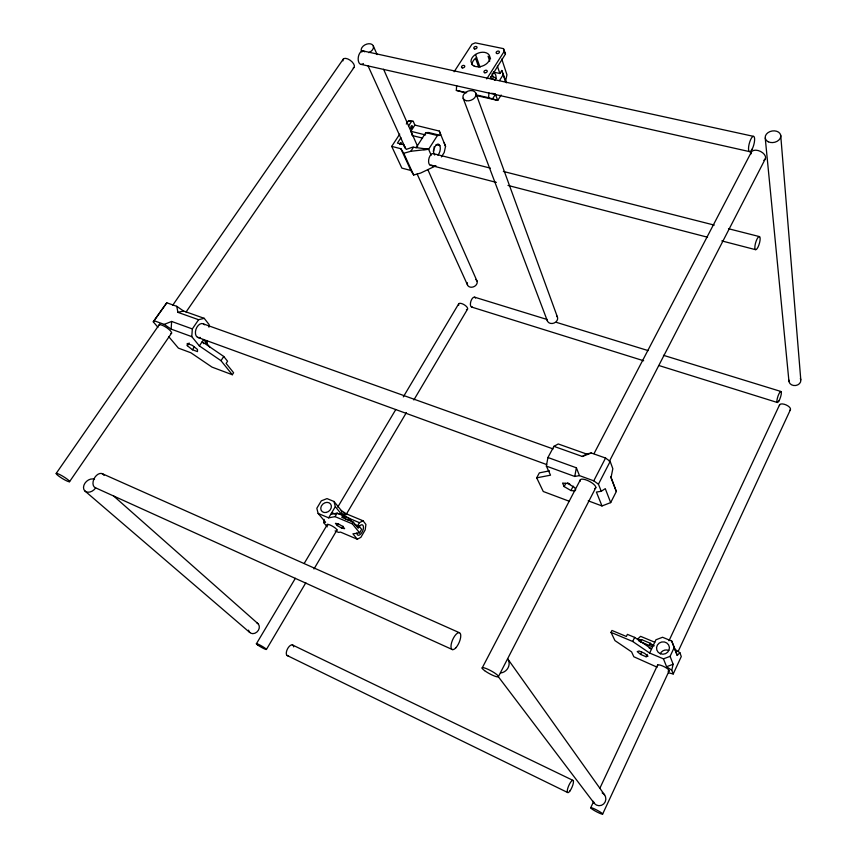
<?xml version="1.0" encoding="UTF-8"?>
<svg xmlns="http://www.w3.org/2000/svg" width="857" height="857" viewBox="0 0 857 857"><rect width="100%" height="100%" fill="white"/><g stroke="black" fill="none" stroke-linecap="round" stroke-linejoin="round"><path stroke-width="1.29" d="M207.18 344.171L207.223 340.636L205.412 343.346M465.297 92.781L456.342 90.392L456.631 85.561M191.775 336.64L171.143 329.109L171.636 321.45L192.332 328.938L191.775 336.64L199.349 345.907L220.988 360.668L232.311 374.734L233.607 372.752L226.13 363.411L227.566 361.236L223.773 356.48L202.177 341.718L203.752 343.657M501.141 95.02L497.767 100.419L488.608 97.698L488.951 92.824M208.947 327.181L209.151 324.632L204.212 318.333L183.58 311.016L176.767 306.324L166.783 302.789L153.274 321.814L157.945 327.299M327.288 526.862L323.7 522.641L324.075 519.353M568.866 501.109L543.263 491.5L536.696 477.842L550.526 475.174L546.359 466.101L547.934 457.509L553.922 446.347L558.239 443.969L586.531 454.006L591.287 452.999L605.556 458.045L610.173 461.42L612.83 468.715L611.073 477.349L616.333 491.5L610.687 502.62L601.989 505.951L588.234 500.831M546.359 466.101L574.736 476.46L576.397 467.804L547.934 457.509M668.406 672.766L673.216 673.977L671.749 670.238L673.141 664.25L670.088 656.344L674.266 647.399L671.727 641.057L662.557 637.265L655.926 639.783L649.649 653.045L663.447 658.851L670.088 656.344M602.642 814.075A6.749 0.814 28 0 0 594.062 808.719A6.749 0.814 28 0 0 593.333 809.929A6.749 0.814 28 0 0 602.642 814.075L669.178 670.785M678.198 651.352L790.422 409.689M673.216 673.977L681.283 656.548L679.88 652.691L674.738 649.156L671.727 641.057M590.719 807.744L593.547 801.691M599.793 788.386L657.63 664.978M668.974 640.779L779.559 404.858M649.22 645.61L650.324 643.264L641.668 639.654L638.583 640.672M646.049 656.73L648.01 656.173L644.56 653.302L639.151 651.02L637.222 651.609L640.672 654.459L646.049 656.73L647.153 654.405M640.672 654.459L641.775 652.134M640.554 641.989L641.668 639.654M649.649 653.045L632.691 641.475L634.651 637.394L627.388 634.362L626.36 636.483L611.952 630.452L611.009 632.38L614.951 640.597L631.598 651.888L633.837 656.762L657.126 667.185M498.463 676.505L595.84 487.601M609.316 461.462L765.494 158.502M610.687 502.62L605.288 488.661L601.239 491.275L598.443 484.205L610.173 461.42M598.443 484.205L593.762 480.831L605.556 458.045M482.127 668.064L580.425 479.684M594.03 453.61L751.064 152.664M575.7 489.872L574.693 487.537L567.848 483.53L562.578 483.069L564.152 486.572L570.923 490.547L573.226 486.144M564.152 486.572L565.877 483.273M536.696 477.842L539.364 472.86L549.444 470.857M323.7 522.641L325.596 522.267L318.118 513.418L316.833 508.265L321.3 500.842L327.01 498.603L334.016 501.495L341.268 510.493L346.228 513.793L363.057 520.788L365.918 524.43L365.189 529.915L360.883 537.318L357.315 539.224L352.913 533.836L359.608 532.84L361.643 529.358L359.276 526.391L354.669 524.463M357.123 526.627L359.447 522.663L363.057 520.788M359.276 526.391L358.215 528.212L353.405 522.213L341.804 517.36L342.886 515.539L337.133 513.129L330.706 514.414M359.608 532.84L352.409 523.906L353.405 522.213M341.836 528.201L344.6 528.662L342.789 526.455L338.194 523.798L335.441 523.359L337.262 525.555L341.836 528.201L343.004 526.219M348.135 520.488L349.302 518.496L341.964 514.243L337.551 513.579M337.262 525.555L338.44 523.573M266.409 649.467L305.82 582.771M313.973 568.973L337.069 529.883M345.907 514.939L406.379 412.613M413.856 399.962L467.536 309.131M318.118 513.418L328.66 517.853L335.055 516.621L337.133 513.129M328.66 517.853L335.323 506.658L334.016 501.495M256.414 643.746L295.365 578.304M304.246 563.37L327.47 524.334M337.722 507.119L395.795 409.517M403.315 396.887L458.656 303.892M493.439 72.084L499.856 73.498L501.774 70.467L506.401 82.829M499.47 80.59L503.52 74.163M489.99 78.501L505.48 54.034L503.445 48.635L475.303 42.85L471.982 44.221L454.124 71.774M441.398 156.938L444.215 152.482L445.544 146.365L444.205 142.883M492.593 98.801L495.4 94.356L495.175 93.724L491.35 93.327M486.722 78.908L504.473 50.938M399.737 134.11L391.713 146.386L400.894 148.732L403.743 153.285L410.824 151.271L428.618 149.3L437.424 135.524L440.166 135.363L440.669 134.57L439.33 131.067L414.874 125.09L413.235 121.33L408.489 120.708L406.304 124.061M416.031 147.843L425.811 132.653L428.575 132.514L440.166 135.363M422.576 138.116L412.774 135.674L410.846 131.292L414.874 125.09M400.937 137.698L397.402 143.108L403.54 144.662L406.272 149.386L412.774 147.104L428.618 149.3L431.167 155.213M408.703 125.786L411.521 121.448L413.235 121.33M410.824 151.271L413.438 147.265M220.988 360.668L223.773 356.48M192.418 349.742L197.496 351.616L197.474 349.452L192.332 345.36L187.222 343.475L187.297 345.682L192.418 349.742L194.239 347.042M199.349 345.907L203.655 339.533L209.911 347.299M187.297 345.682L189.129 342.982M192.332 328.938L198.599 319.715L204.212 318.333M69.524 481.72A7.874 1.093 31.5 0 0 60.419 474.907A7.874 1.093 31.5 0 0 58.662 476.042A7.874 1.093 31.5 0 0 69.524 481.72L171.657 332.998M186.033 312.066L353.984 67.489M56.208 473.396L159.766 323.925M172.718 305.242L343.293 59.058M153.274 321.814L166.783 302.789M674.738 649.156L677.244 655.423L679.88 652.691M553.922 446.347L582.353 456.481L586.531 454.006M346.228 513.793L342.575 515.614L341.268 510.493M433.256 165.958L435.752 165.851L420.637 173.06L413.685 175.01L410.878 170.479L400.894 148.732M154.271 320.786L164.201 324.396L171.636 321.45M582.353 456.481L591.287 452.999M663.447 658.851L666.596 666.714L673.141 664.25M433.235 166.494L435.752 165.851M176.767 306.324L177.913 312.344L183.58 311.016M574.736 476.46L579.461 475.624L593.762 480.831M601.239 491.275L596.408 492.068L601.989 505.951M423.54 149.557L428.618 149.3M570.923 490.547L574.876 490.922M362.897 50.906L753.303 136.317M361.354 64.425L749.864 151.7M456.342 90.392L466.669 92.727M475.699 94.773L488.608 97.698M476.288 95.556L497.767 100.419L495.4 94.356M408.489 120.708L411.521 121.448M425.811 132.653L437.424 135.524M410.846 131.292L425.586 134.945M436.181 144.683L439.866 145.615M490.408 168.143L433.481 153.66A6.031 3.074 -76.8 0 0 428.671 159.841A6.031 3.074 -76.8 0 0 431.917 165.047M503.348 171.443L714.245 225.102M728.482 228.723L759.527 236.618A6.835 1.907 -73.7 0 1 757.963 247.202A6.835 1.907 -73.7 0 1 755.006 245.573A6.835 1.907 -73.7 0 1 759.527 236.618M430.268 165.262L496.353 182.412M508.008 185.433L707.539 237.218M721.798 240.913L755.488 249.655M410.878 170.479L401.858 168.101L391.713 146.386M474.532 297.154L547.291 319.554M556.236 322.307L648.138 350.599M663.457 355.312L780.898 391.467M471.714 307.085L643.661 360.765M658.947 365.532L777.395 402.511M177.913 312.344L198.599 319.715M203.505 323.946L553.097 448.929M197.517 337.304L546.712 464.58M232.311 374.734L212 367.107L190.886 352.773L178.406 348.124L168.668 336.597M654.769 642.236L640.575 636.333L637.801 638.947L641.325 640.415M345.125 516.685L359.447 522.663M650.731 644.346L654.255 645.814M331.777 512.625L335.173 514.039M639.29 641.282L652.584 646.842M649.156 647.956L651.577 648.963L634.651 637.394M335.055 516.621L352.409 523.906M611.009 632.38L632.691 641.475M357.315 539.224L340.54 532.101L338.558 532.39L335.087 530.912M102.047 473.589L459.363 632.691M452.432 649.606L95.609 487.837A7.852 5.11 -61.5 0 1 94.923 477.263A7.852 5.11 -61.5 0 1 104.04 475.378M292.301 644.882L572.797 780.298M286.999 655.434L567.516 792.457M567.591 482.834L569.841 484.162M164.201 324.396L171.143 329.109M666.596 666.714L671.749 670.238M411.81 134.967L412.774 135.674M650.324 643.264L653.077 645.578M84.832 490.922L249.741 632.455M113.767 496.117L258.011 623.692M342.886 515.539L346.142 519.556M335.323 506.658L341.707 514.543M349.302 518.496L352.152 522.042M498.474 676.912L593.901 802.827M604.731 795.103L507.805 659.012A9.148 8.441 -43.3 0 1 508.115 667.753A9.148 8.441 -43.3 0 1 500.606 672.981M490.59 58.822L488.083 56.251L489.743 61.136M403.743 153.285L413.685 175.01M367.953 65.646L405.007 147.265M417.166 174.057L467.483 284.91M403.54 144.662L405.19 148.304M504.462 51.741L505.48 54.034M373.341 46.021L377.123 54.591M383.604 69.288L417.627 146.418M427.879 169.675L477.028 281.085M439.33 131.067L445.544 146.365M616.333 491.5L610.613 476.738M576.397 467.804L579.461 475.624M463.166 98.287L547.409 321.011M674.266 647.399L677.244 655.423M475.785 93.102L557.414 317.026M475.603 58.437L478.613 66.953M475.528 54.452L480.038 67.264M492.025 73.745L493.096 76.884M497.392 66.16L499.856 73.498M501.774 70.467L505.491 81.608L506.948 74.784L501.763 59.069M503.445 48.635L504.12 50.702M472.121 64.789L472.078 64.564A9.813 6.792 -21.8 0 1 476.61 57.526M765.247 138.17L788.965 381.461M780.706 135.235L800.781 379.672M602.16 792.864A6.749 6.535 -77.7 0 1 603.671 803.952A6.749 6.535 -77.7 0 1 593.13 801.263M95.62 487.965A7.659 5.635 -43.2 0 1 86.096 491.779A7.659 5.635 -43.2 0 1 84.972 483.166A7.659 5.635 -43.2 0 1 94.506 479.342M779.452 405.543A5.945 2.592 23.5 0 1 786.137 404.933A5.945 2.592 23.5 0 1 789.929 410.214M458.763 305.156A5.153 2.068 30.9 0 1 461.002 303.421A5.153 2.068 30.9 0 1 466.722 306.795A5.153 2.068 30.9 0 1 466.433 309.677M342.929 60.89A6.813 3.321 37.4 0 1 350.106 60.215A6.813 3.321 37.4 0 1 353.234 67.992M750.968 153.939A7.799 4.692 25 0 1 760.587 151.464A7.799 4.692 25 0 1 763.823 160.355M256.939 622.953A6.031 4.949 -47.9 0 1 256.886 632.059A6.031 4.949 -47.9 0 1 248.519 630.152M288.498 655.712A5.956 2.85 -63.2 0 1 286.388 652.123A5.956 2.85 -63.2 0 1 290.223 645.546A5.956 2.85 -63.2 0 1 293.651 646.874M556.825 316.051A5.388 4.349 -21 0 1 554.051 323.057A5.388 4.349 -21 0 1 547.162 319.897M434.167 154.164A6.031 3.074 -76.8 0 1 434.692 155.031M490.386 78.458A6.867 4.821 -21.7 0 1 494.5 79.915M490.922 76.669A9.266 6.502 -21.7 0 1 496.471 78.64M493.204 72.32A9.309 6.513 -21.7 0 1 494.96 80.119M437.895 155.171A6.17 3.128 -77 0 0 439.609 145.101A6.17 3.128 -77 0 0 434.07 148.904L433.738 150.489A6.17 3.128 -77 0 0 433.771 153.467M434.188 146.686A6.149 3.139 -77.1 0 1 434.081 148.229M433.76 149.793A6.149 3.139 -77.1 0 1 433.246 151.271M399.758 144.544A1.5 0.803 -77.4 0 1 400.797 142.605A1.5 0.803 -77.4 0 1 401.355 144.383M200.334 337.454A7.349 4.703 -69.8 0 1 195.932 329.399A7.349 4.703 -69.8 0 1 204.459 324.782M580.328 481.088A8.72 2.892 27.5 0 1 589.487 481.398A8.72 2.892 27.5 0 1 594.533 488.608M660.351 653.602A6.363 6.095 -11.1 0 1 668.739 650.431M657.598 665.557A6.46 1.5 26.5 0 1 664.786 667.035A6.46 1.5 26.5 0 1 667.999 671.16M158.931 325.424A7.477 1.982 33.3 0 1 166.719 327.695A7.477 1.982 33.3 0 1 170.843 333.534M359.094 526.552A5.624 2.7 -66.7 0 1 363.389 526.359A5.624 2.7 -66.7 0 1 360.668 534.115A5.624 2.7 -66.7 0 1 356.833 532.979M343.668 513.161A5.517 1.243 30.2 0 1 344.568 513.911M327.695 525.48A5.549 1.178 30.2 0 1 332.013 525.941A5.549 1.178 30.2 0 1 336.597 530.301M475.689 279.457A5.142 4.017 -24.6 0 1 476.385 284.663A5.142 4.017 -24.6 0 1 470.247 287.127A5.142 4.017 -24.6 0 1 467.44 282.767M361.9 52.009A6.513 4.36 -25.1 0 1 364.868 44.907A6.513 4.36 -25.1 0 1 373.191 45.689A6.513 4.36 -25.1 0 1 368.789 52.663M800.352 378.43A5.978 4.981 -5.2 0 1 795.757 385.489A5.978 4.981 -5.2 0 1 788.943 380.165M472.368 307.031A5.163 2.389 -73 0 1 470.975 300.989A5.163 2.389 -73 0 1 475.517 298.075M363.379 63.514A6.824 3.824 -80.5 0 1 358.655 62.004A6.824 3.824 -80.5 0 1 359.651 53.295A6.824 3.824 -80.5 0 1 364.718 51.827M473.9 65.893L472.346 64.746L470.986 61.511A9.845 6.802 -21.8 0 1 482.727 52.234A9.845 6.802 -21.8 0 1 488.769 61.318A9.845 6.802 -21.8 0 1 473.9 65.893M455.828 647.806A9.159 3.524 -66.4 0 0 460.134 633.227A9.159 3.524 -66.4 0 0 451.671 642.396A9.159 3.524 -66.4 0 0 455.828 647.806M570.012 790.861A6.685 1.8 -66.7 0 0 573.215 780.513A6.685 1.8 -66.7 0 0 567.848 788.054A6.685 1.8 -66.7 0 0 570.012 790.861M484.591 670.624A9.256 1.628 28.5 0 0 498.217 676.848A9.256 1.628 28.5 0 0 488.083 669.349A9.256 1.628 28.5 0 0 484.591 670.624M257.689 644.989A5.753 0.632 29.9 0 0 266.163 649.51A5.753 0.632 29.9 0 0 260.389 645.3A5.753 0.632 29.9 0 0 257.689 644.989M466.326 100.687A6.824 4.799 -22.4 0 0 476.042 94.345A6.824 4.799 -22.4 0 0 466.069 92.095A6.824 4.799 -22.4 0 0 466.326 100.687M497.017 53.562A1.714 1.178 -21.2 0 0 499.449 51.977A1.714 1.178 -21.2 0 0 496.921 51.452A1.714 1.178 -21.2 0 0 497.017 53.562M484.794 72.759A1.725 1.2 -21.7 0 0 487.247 71.163A1.725 1.2 -21.7 0 0 484.719 70.617A1.725 1.2 -21.7 0 0 484.794 72.759M462.33 67.885A1.703 1.178 -22.4 0 0 464.773 66.31A1.703 1.178 -22.4 0 0 462.277 65.775A1.703 1.178 -22.4 0 0 462.33 67.885M474.617 48.935A1.693 1.168 -21.9 0 0 477.038 47.36A1.693 1.168 -21.9 0 0 474.553 46.846A1.693 1.168 -21.9 0 0 474.617 48.935M412.067 128.121A1.5 0.782 -77.9 0 0 412.035 125.69A1.5 0.782 -77.9 0 0 410.803 127.564A1.5 0.782 -77.9 0 0 412.067 128.121M660.329 653.72A6.46 6.17 -12.2 0 0 669.403 647.303A6.46 6.17 -12.2 0 0 659.215 643.082A6.46 6.17 -12.2 0 0 660.329 653.72M326.238 512.454A5.688 4.681 -39 0 0 330.588 504.012A5.688 4.681 -39 0 0 321.386 505.951A5.688 4.681 -39 0 0 326.238 512.454M768.301 141.791A7.863 5.795 -10.8 0 0 780.727 136.756A7.863 5.795 -10.8 0 0 769.918 131.614A7.863 5.795 -10.8 0 0 768.301 141.791M778.874 401.022A5.795 1.371 -71.7 0 0 781.198 391.703A5.795 1.371 -71.7 0 0 777.353 398.248A5.795 1.371 -71.7 0 0 778.874 401.022M752.125 149.172A7.949 2.357 -75.1 0 0 753.903 136.477A7.949 2.357 -75.1 0 0 748.697 146.365A7.949 2.357 -75.1 0 0 752.125 149.172"/></g></svg>
